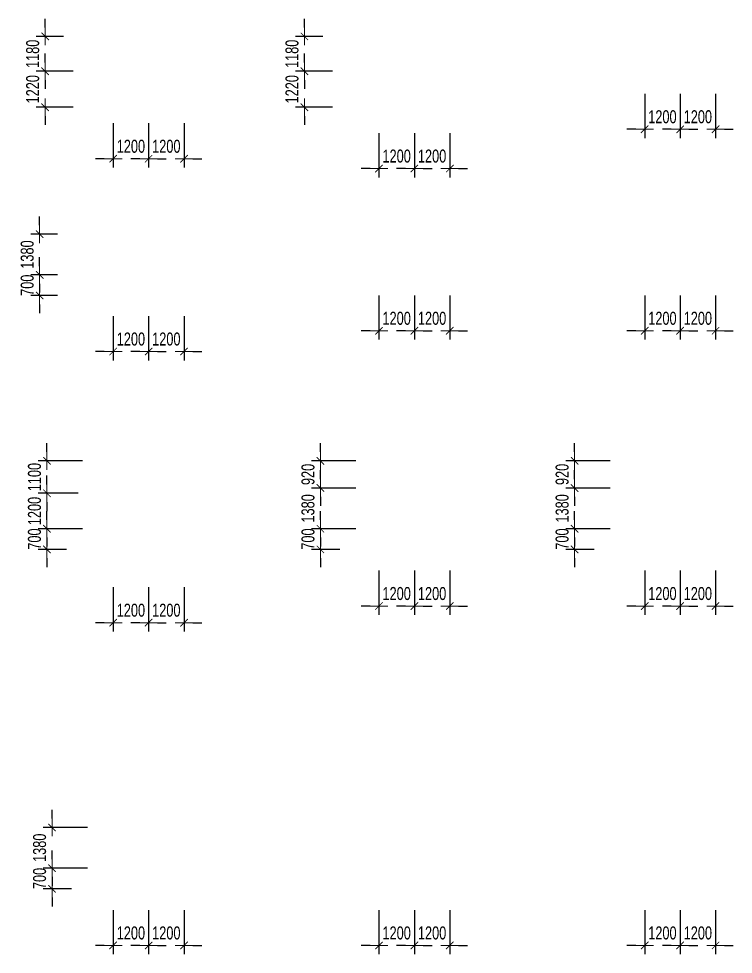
# Model space of a CAD drawing. Header units: millimetres. Extents: x -270655 to 676466, y -1281 to 105022.
# Drawn here: x 50301 to 74500, y 2481 to 34180 of the extents above; entities that cross this region are included whole.
import ezdxf

# ---------------------------------------------------------------- set-up
doc = ezdxf.new("R2010")
doc.units = ezdxf.units.MM
doc.layers.get('Defpoints').update_dxf_attribs({"color": 151, "lineweight": 9})
doc.layers.add('NDC_S_DIM', color=1, linetype='Continuous', lineweight=15)
doc.styles.add('NDC_DIM', font='', dxfattribs={"width": 0.75})
doc.styles.get('NDC_DIM').set_extended_font_data('Dotum')
doc.dimstyles.new('NDC_dim_200', dxfattribs={"dimscale": 200, "dimtxt": 2.2, "dimasz": 1.5, "dimexe": 1.5, "dimexo": 2.5, "dimgap": 1, "dimtad": 1, "dimdec": 0, "dimzin": 0, "dimdsep": 46, "dimtxsty": 'NDC_DIM', "dimblk": 'DIMMARK', "dimcen": 0.09, "dimdle": 1.2, "dimclrd": 1, "dimclre": 1, "dimclrt": 3, "dimadec": 0, "dimazin": 0, "dimtfac": 1, "dimtdec": 0, "dimtix": 1, "dimtofl": 0, "dimtmove": 0, "dimatfit": 3, "dimfxl": 6, "dimfxlon": 1, "dimtolj": 1, "dimtzin": 0, "dimarcsym": 0})

# ---------------------------------------------------------------- blocks, each defined once
blk = doc.blocks.new('DIMMARK')
at = {"layer": 'NDC_S_DIM', "color": 1}
blk.add_line((-1.5, 0), (1, 0), dxfattribs=at)
at = {"layer": 'NDC_S_DIM', "color": 2, "const_width": 0.1}
blk.add_lwpolyline([(-0.42, -0.42), (0.42, 0.42)], dxfattribs=at)
blk = doc.blocks.new('*D416')
at = {"layer": 'Defpoints', "color": 0, "transparency": 16777216}
for p in [(51257, 19200), (53116, 19200), (52816, 18100)]:
    blk.add_point(p, dxfattribs=at)
at = {"layer": 'NDC_S_DIM', "color": 1, "lineweight": -2, "transparency": 16777216}
for p, q in [((51257, 19500), (51257, 19800)), ((52457, 19200), (50957, 19200)), ((52316, 18100), (50957, 18100)), ((51257, 17800), (51257, 17500))]:
    blk.add_line(p, q, dxfattribs=at)
at = {"layer": 'NDC_S_DIM', "color": 1, "lineweight": -2, "transparency": 16777216, "xscale": 300, "yscale": 300, "zscale": 300}
for p, rotation in [((51257, 19200), 270), ((51257, 18100), 90)]:
    blk.add_blockref('DIMMARK', p, dxfattribs=dict(at, rotation=rotation))
at = {"layer": 'NDC_S_DIM', "color": 3, "transparency": 16777216, "insert": (50836, 18650), "char_height": 440, "attachment_point": 5, "rotation": 90, "style": 'NDC_DIM'}
blk.add_mtext('\\A1;1100', dxfattribs=at)
blk = doc.blocks.new('*D417')
at = {"layer": 'Defpoints', "color": 0, "transparency": 16777216}
for p in [(52816, 18100), (51257, 16900), (53616, 16900)]:
    blk.add_point(p, dxfattribs=at)
at = {"layer": 'NDC_S_DIM', "color": 1, "lineweight": -2, "transparency": 16777216}
for p, q in [((51257, 18400), (51257, 18700)), ((52316, 18100), (50957, 18100)), ((52457, 16900), (50957, 16900)), ((51257, 16600), (51257, 16300))]:
    blk.add_line(p, q, dxfattribs=at)
at = {"layer": 'NDC_S_DIM', "color": 1, "lineweight": -2, "transparency": 16777216, "xscale": 300, "yscale": 300, "zscale": 300}
for p, rotation in [((51257, 18100), 270), ((51257, 16900), 90)]:
    blk.add_blockref('DIMMARK', p, dxfattribs=dict(at, rotation=rotation))
at = {"layer": 'NDC_S_DIM', "color": 3, "transparency": 16777216, "insert": (50836, 17500), "char_height": 440, "attachment_point": 5, "rotation": 90, "style": 'NDC_DIM'}
blk.add_mtext('\\A1;1200', dxfattribs=at)
blk = doc.blocks.new('*D418')
at = {"layer": 'Defpoints', "color": 0, "transparency": 16777216}
for p in [(53616, 16900), (51257, 16200), (52416, 16200)]:
    blk.add_point(p, dxfattribs=at)
at = {"layer": 'NDC_S_DIM', "color": 1, "lineweight": -2, "transparency": 16777216}
for p, q in [((51257, 17200), (51257, 17500)), ((52457, 16900), (50957, 16900)), ((51916, 16200), (50957, 16200)), ((51257, 15900), (51257, 15600))]:
    blk.add_line(p, q, dxfattribs=at)
at = {"layer": 'NDC_S_DIM', "color": 1, "lineweight": -2, "transparency": 16777216, "xscale": 300, "yscale": 300, "zscale": 300}
for p, rotation in [((51257, 16900), 270), ((51257, 16200), 90)]:
    blk.add_blockref('DIMMARK', p, dxfattribs=dict(at, rotation=rotation))
at = {"layer": 'NDC_S_DIM', "color": 3, "transparency": 16777216, "insert": (50836, 16550), "char_height": 440, "attachment_point": 5, "rotation": 90, "style": 'NDC_DIM'}
blk.add_mtext('\\A1;700', dxfattribs=at)
blk = doc.blocks.new('*D419')
at = {"layer": 'Defpoints', "color": 0, "transparency": 16777216}
for p in [(53500, 15610), (54700, 15610), (54700, 13717)]:
    blk.add_point(p, dxfattribs=at)
at = {"layer": 'NDC_S_DIM', "color": 1, "lineweight": -2, "transparency": 16777216}
for p, q in [((53500, 14917), (53500, 13417)), ((54700, 14917), (54700, 13417)), ((53200, 13717), (52900, 13717)), ((55000, 13717), (55300, 13717))]:
    blk.add_line(p, q, dxfattribs=at)
at = {"layer": 'NDC_S_DIM', "color": 1, "lineweight": -2, "transparency": 16777216, "xscale": 300, "yscale": 300, "zscale": 300}
blk.add_blockref('DIMMARK', (53500, 13717), dxfattribs=at)
at = {"layer": 'NDC_S_DIM', "color": 1, "lineweight": -2, "transparency": 16777216, "xscale": 300, "yscale": 300, "zscale": 300, "rotation": 180}
blk.add_blockref('DIMMARK', (54700, 13717), dxfattribs=at)
at = {"layer": 'NDC_S_DIM', "color": 3, "transparency": 16777216, "insert": (54100, 14137), "char_height": 440, "attachment_point": 5, "style": 'NDC_DIM'}
blk.add_mtext('\\A1;1200', dxfattribs=at)
blk = doc.blocks.new('*D420')
at = {"layer": 'Defpoints', "color": 0, "transparency": 16777216}
for p in [(54700, 15610), (55900, 15610), (55900, 13717)]:
    blk.add_point(p, dxfattribs=at)
at = {"layer": 'NDC_S_DIM', "color": 1, "lineweight": -2, "transparency": 16777216}
for p, q in [((54700, 14917), (54700, 13417)), ((55900, 14917), (55900, 13417)), ((54400, 13717), (54100, 13717)), ((56200, 13717), (56500, 13717))]:
    blk.add_line(p, q, dxfattribs=at)
at = {"layer": 'NDC_S_DIM', "color": 1, "lineweight": -2, "transparency": 16777216, "xscale": 300, "yscale": 300, "zscale": 300}
blk.add_blockref('DIMMARK', (54700, 13717), dxfattribs=at)
at = {"layer": 'NDC_S_DIM', "color": 1, "lineweight": -2, "transparency": 16777216, "xscale": 300, "yscale": 300, "zscale": 300, "rotation": 180}
blk.add_blockref('DIMMARK', (55900, 13717), dxfattribs=at)
at = {"layer": 'NDC_S_DIM', "color": 3, "transparency": 16777216, "insert": (55300, 14137), "char_height": 440, "attachment_point": 5, "style": 'NDC_DIM'}
blk.add_mtext('\\A1;1200', dxfattribs=at)
blk = doc.blocks.new('*D421')
at = {"layer": 'Defpoints', "color": 0, "transparency": 16777216}
for p in [(60518, 19200), (62378, 19200), (62478, 18280)]:
    blk.add_point(p, dxfattribs=at)
at = {"layer": 'NDC_S_DIM', "color": 1, "lineweight": -2, "transparency": 16777216}
for p, q in [((60518, 19500), (60518, 19800)), ((61718, 19200), (60218, 19200)), ((61718, 18280), (60218, 18280)), ((60518, 17980), (60518, 17680))]:
    blk.add_line(p, q, dxfattribs=at)
at = {"layer": 'NDC_S_DIM', "color": 1, "lineweight": -2, "transparency": 16777216, "xscale": 300, "yscale": 300, "zscale": 300}
for p, rotation in [((60518, 19200), 270), ((60518, 18280), 90)]:
    blk.add_blockref('DIMMARK', p, dxfattribs=dict(at, rotation=rotation))
at = {"layer": 'NDC_S_DIM', "color": 3, "transparency": 16777216, "insert": (60098, 18740), "char_height": 440, "attachment_point": 5, "rotation": 90, "style": 'NDC_DIM'}
blk.add_mtext('\\A1;920', dxfattribs=at)
blk = doc.blocks.new('*D422')
at = {"layer": 'Defpoints', "color": 0, "transparency": 16777216}
for p in [(62478, 18280), (60518, 16900), (62878, 16900)]:
    blk.add_point(p, dxfattribs=at)
at = {"layer": 'NDC_S_DIM', "color": 1, "lineweight": -2, "transparency": 16777216}
for p, q in [((60518, 18580), (60518, 18880)), ((61718, 18280), (60218, 18280)), ((61718, 16900), (60218, 16900)), ((60518, 16600), (60518, 16300))]:
    blk.add_line(p, q, dxfattribs=at)
at = {"layer": 'NDC_S_DIM', "color": 1, "lineweight": -2, "transparency": 16777216, "xscale": 300, "yscale": 300, "zscale": 300}
for p, rotation in [((60518, 18280), 270), ((60518, 16900), 90)]:
    blk.add_blockref('DIMMARK', p, dxfattribs=dict(at, rotation=rotation))
at = {"layer": 'NDC_S_DIM', "color": 3, "transparency": 16777216, "insert": (60098, 17590), "char_height": 440, "attachment_point": 5, "rotation": 90, "style": 'NDC_DIM'}
blk.add_mtext('\\A1;1380', dxfattribs=at)
blk = doc.blocks.new('*D423')
at = {"layer": 'Defpoints', "color": 0, "transparency": 16777216}
for p in [(62878, 16900), (60518, 16200), (61678, 16200)]:
    blk.add_point(p, dxfattribs=at)
at = {"layer": 'NDC_S_DIM', "color": 1, "lineweight": -2, "transparency": 16777216}
for p, q in [((60518, 17200), (60518, 17500)), ((61718, 16900), (60218, 16900)), ((61178, 16200), (60218, 16200)), ((60518, 15900), (60518, 15600))]:
    blk.add_line(p, q, dxfattribs=at)
at = {"layer": 'NDC_S_DIM', "color": 1, "lineweight": -2, "transparency": 16777216, "xscale": 300, "yscale": 300, "zscale": 300}
for p, rotation in [((60518, 16900), 270), ((60518, 16200), 90)]:
    blk.add_blockref('DIMMARK', p, dxfattribs=dict(at, rotation=rotation))
at = {"layer": 'NDC_S_DIM', "color": 3, "transparency": 16777216, "insert": (60098, 16550), "char_height": 440, "attachment_point": 5, "rotation": 90, "style": 'NDC_DIM'}
blk.add_mtext('\\A1;700', dxfattribs=at)
blk = doc.blocks.new('*D424')
at = {"layer": 'Defpoints', "color": 0, "transparency": 16777216}
for p in [(62500, 16174), (63700, 16174), (63700, 14281)]:
    blk.add_point(p, dxfattribs=at)
at = {"layer": 'NDC_S_DIM', "color": 1, "lineweight": -2, "transparency": 16777216}
for p, q in [((62500, 15481), (62500, 13981)), ((63700, 15481), (63700, 13981)), ((62200, 14281), (61900, 14281)), ((64000, 14281), (64300, 14281))]:
    blk.add_line(p, q, dxfattribs=at)
at = {"layer": 'NDC_S_DIM', "color": 1, "lineweight": -2, "transparency": 16777216, "xscale": 300, "yscale": 300, "zscale": 300}
blk.add_blockref('DIMMARK', (62500, 14281), dxfattribs=at)
at = {"layer": 'NDC_S_DIM', "color": 1, "lineweight": -2, "transparency": 16777216, "xscale": 300, "yscale": 300, "zscale": 300, "rotation": 180}
blk.add_blockref('DIMMARK', (63700, 14281), dxfattribs=at)
at = {"layer": 'NDC_S_DIM', "color": 3, "transparency": 16777216, "insert": (63100, 14702), "char_height": 440, "attachment_point": 5, "style": 'NDC_DIM'}
blk.add_mtext('\\A1;1200', dxfattribs=at)
blk = doc.blocks.new('*D425')
at = {"layer": 'Defpoints', "color": 0, "transparency": 16777216}
for p in [(63700, 16174), (64900, 16174), (64900, 14281)]:
    blk.add_point(p, dxfattribs=at)
at = {"layer": 'NDC_S_DIM', "color": 1, "lineweight": -2, "transparency": 16777216}
for p, q in [((63700, 15481), (63700, 13981)), ((64900, 15481), (64900, 13981)), ((63400, 14281), (63100, 14281)), ((65200, 14281), (65500, 14281))]:
    blk.add_line(p, q, dxfattribs=at)
at = {"layer": 'NDC_S_DIM', "color": 1, "lineweight": -2, "transparency": 16777216, "xscale": 300, "yscale": 300, "zscale": 300}
blk.add_blockref('DIMMARK', (63700, 14281), dxfattribs=at)
at = {"layer": 'NDC_S_DIM', "color": 1, "lineweight": -2, "transparency": 16777216, "xscale": 300, "yscale": 300, "zscale": 300, "rotation": 180}
blk.add_blockref('DIMMARK', (64900, 14281), dxfattribs=at)
at = {"layer": 'NDC_S_DIM', "color": 3, "transparency": 16777216, "insert": (64300, 14702), "char_height": 440, "attachment_point": 5, "style": 'NDC_DIM'}
blk.add_mtext('\\A1;1200', dxfattribs=at)
blk = doc.blocks.new('*D426')
at = {"layer": 'Defpoints', "color": 0, "transparency": 16777216}
for p in [(69126, 19200), (70985, 19200), (71085, 18280)]:
    blk.add_point(p, dxfattribs=at)
at = {"layer": 'NDC_S_DIM', "color": 1, "lineweight": -2, "transparency": 16777216}
for p, q in [((69126, 19500), (69126, 19800)), ((70326, 19200), (68826, 19200)), ((70326, 18280), (68826, 18280)), ((69126, 17980), (69126, 17680))]:
    blk.add_line(p, q, dxfattribs=at)
at = {"layer": 'NDC_S_DIM', "color": 1, "lineweight": -2, "transparency": 16777216, "xscale": 300, "yscale": 300, "zscale": 300}
for p, rotation in [((69126, 19200), 270), ((69126, 18280), 90)]:
    blk.add_blockref('DIMMARK', p, dxfattribs=dict(at, rotation=rotation))
at = {"layer": 'NDC_S_DIM', "color": 3, "transparency": 16777216, "insert": (68706, 18740), "char_height": 440, "attachment_point": 5, "rotation": 90, "style": 'NDC_DIM'}
blk.add_mtext('\\A1;920', dxfattribs=at)
blk = doc.blocks.new('*D427')
at = {"layer": 'Defpoints', "color": 0, "transparency": 16777216}
for p in [(71085, 18280), (69126, 16900), (71485, 16900)]:
    blk.add_point(p, dxfattribs=at)
at = {"layer": 'NDC_S_DIM', "color": 1, "lineweight": -2, "transparency": 16777216}
for p, q in [((69126, 18580), (69126, 18880)), ((70326, 18280), (68826, 18280)), ((70326, 16900), (68826, 16900)), ((69126, 16600), (69126, 16300))]:
    blk.add_line(p, q, dxfattribs=at)
at = {"layer": 'NDC_S_DIM', "color": 1, "lineweight": -2, "transparency": 16777216, "xscale": 300, "yscale": 300, "zscale": 300}
for p, rotation in [((69126, 18280), 270), ((69126, 16900), 90)]:
    blk.add_blockref('DIMMARK', p, dxfattribs=dict(at, rotation=rotation))
at = {"layer": 'NDC_S_DIM', "color": 3, "transparency": 16777216, "insert": (68706, 17590), "char_height": 440, "attachment_point": 5, "rotation": 90, "style": 'NDC_DIM'}
blk.add_mtext('\\A1;1380', dxfattribs=at)
blk = doc.blocks.new('*D428')
at = {"layer": 'Defpoints', "color": 0, "transparency": 16777216}
for p in [(71485, 16900), (69126, 16200), (70285, 16200)]:
    blk.add_point(p, dxfattribs=at)
at = {"layer": 'NDC_S_DIM', "color": 1, "lineweight": -2, "transparency": 16777216}
for p, q in [((69126, 17200), (69126, 17500)), ((70326, 16900), (68826, 16900)), ((69785, 16200), (68826, 16200)), ((69126, 15900), (69126, 15600))]:
    blk.add_line(p, q, dxfattribs=at)
at = {"layer": 'NDC_S_DIM', "color": 1, "lineweight": -2, "transparency": 16777216, "xscale": 300, "yscale": 300, "zscale": 300}
for p, rotation in [((69126, 16900), 270), ((69126, 16200), 90)]:
    blk.add_blockref('DIMMARK', p, dxfattribs=dict(at, rotation=rotation))
at = {"layer": 'NDC_S_DIM', "color": 3, "transparency": 16777216, "insert": (68706, 16550), "char_height": 440, "attachment_point": 5, "rotation": 90, "style": 'NDC_DIM'}
blk.add_mtext('\\A1;700', dxfattribs=at)
blk = doc.blocks.new('*D429')
at = {"layer": 'Defpoints', "color": 0, "transparency": 16777216}
for p in [(71500, 16174), (72700, 16174), (72700, 14281)]:
    blk.add_point(p, dxfattribs=at)
at = {"layer": 'NDC_S_DIM', "color": 1, "lineweight": -2, "transparency": 16777216}
for p, q in [((71500, 15481), (71500, 13981)), ((72700, 15481), (72700, 13981)), ((71200, 14281), (70900, 14281)), ((73000, 14281), (73300, 14281))]:
    blk.add_line(p, q, dxfattribs=at)
at = {"layer": 'NDC_S_DIM', "color": 1, "lineweight": -2, "transparency": 16777216, "xscale": 300, "yscale": 300, "zscale": 300}
blk.add_blockref('DIMMARK', (71500, 14281), dxfattribs=at)
at = {"layer": 'NDC_S_DIM', "color": 1, "lineweight": -2, "transparency": 16777216, "xscale": 300, "yscale": 300, "zscale": 300, "rotation": 180}
blk.add_blockref('DIMMARK', (72700, 14281), dxfattribs=at)
at = {"layer": 'NDC_S_DIM', "color": 3, "transparency": 16777216, "insert": (72100, 14702), "char_height": 440, "attachment_point": 5, "style": 'NDC_DIM'}
blk.add_mtext('\\A1;1200', dxfattribs=at)
blk = doc.blocks.new('*D430')
at = {"layer": 'Defpoints', "color": 0, "transparency": 16777216}
for p in [(72700, 16174), (73900, 16174), (73900, 14281)]:
    blk.add_point(p, dxfattribs=at)
at = {"layer": 'NDC_S_DIM', "color": 1, "lineweight": -2, "transparency": 16777216}
for p, q in [((72700, 15481), (72700, 13981)), ((73900, 15481), (73900, 13981)), ((72400, 14281), (72100, 14281)), ((74200, 14281), (74500, 14281))]:
    blk.add_line(p, q, dxfattribs=at)
at = {"layer": 'NDC_S_DIM', "color": 1, "lineweight": -2, "transparency": 16777216, "xscale": 300, "yscale": 300, "zscale": 300}
blk.add_blockref('DIMMARK', (72700, 14281), dxfattribs=at)
at = {"layer": 'NDC_S_DIM', "color": 1, "lineweight": -2, "transparency": 16777216, "xscale": 300, "yscale": 300, "zscale": 300, "rotation": 180}
blk.add_blockref('DIMMARK', (73900, 14281), dxfattribs=at)
at = {"layer": 'NDC_S_DIM', "color": 3, "transparency": 16777216, "insert": (73300, 14702), "char_height": 440, "attachment_point": 5, "style": 'NDC_DIM'}
blk.add_mtext('\\A1;1200', dxfattribs=at)
blk = doc.blocks.new('*D479')
at = {"layer": 'Defpoints', "color": 0, "transparency": 16777216}
for p in [(53388, 6780), (51429, 5400), (53788, 5400)]:
    blk.add_point(p, dxfattribs=at)
at = {"layer": 'NDC_S_DIM', "color": 1, "lineweight": -2, "transparency": 16777216}
for p, q in [((51429, 7080), (51429, 7380)), ((52629, 6780), (51129, 6780)), ((52629, 5400), (51129, 5400)), ((51429, 5100), (51429, 4800))]:
    blk.add_line(p, q, dxfattribs=at)
at = {"layer": 'NDC_S_DIM', "color": 1, "lineweight": -2, "transparency": 16777216, "xscale": 300, "yscale": 300, "zscale": 300}
for p, rotation in [((51429, 6780), 270), ((51429, 5400), 90)]:
    blk.add_blockref('DIMMARK', p, dxfattribs=dict(at, rotation=rotation))
at = {"layer": 'NDC_S_DIM', "color": 3, "transparency": 16777216, "insert": (51009, 6090), "char_height": 440, "attachment_point": 5, "rotation": 90, "style": 'NDC_DIM'}
blk.add_mtext('\\A1;1380', dxfattribs=at)
blk = doc.blocks.new('*D480')
at = {"layer": 'Defpoints', "color": 0, "transparency": 16777216}
for p in [(53788, 5400), (51429, 4700), (52588, 4700)]:
    blk.add_point(p, dxfattribs=at)
at = {"layer": 'NDC_S_DIM', "color": 1, "lineweight": -2, "transparency": 16777216}
for p, q in [((51429, 5700), (51429, 6000)), ((52629, 5400), (51129, 5400)), ((52088, 4700), (51129, 4700)), ((51429, 4400), (51429, 4100))]:
    blk.add_line(p, q, dxfattribs=at)
at = {"layer": 'NDC_S_DIM', "color": 1, "lineweight": -2, "transparency": 16777216, "xscale": 300, "yscale": 300, "zscale": 300}
for p, rotation in [((51429, 5400), 270), ((51429, 4700), 90)]:
    blk.add_blockref('DIMMARK', p, dxfattribs=dict(at, rotation=rotation))
at = {"layer": 'NDC_S_DIM', "color": 3, "transparency": 16777216, "insert": (51009, 5050), "char_height": 440, "attachment_point": 5, "rotation": 90, "style": 'NDC_DIM'}
blk.add_mtext('\\A1;700', dxfattribs=at)
blk = doc.blocks.new('*D481')
at = {"layer": 'Defpoints', "color": 0, "transparency": 16777216}
for p in [(53500, 4674), (54700, 4674), (54700, 2781)]:
    blk.add_point(p, dxfattribs=at)
at = {"layer": 'NDC_S_DIM', "color": 1, "lineweight": -2, "transparency": 16777216}
for p, q in [((53500, 3981), (53500, 2481)), ((54700, 3981), (54700, 2481)), ((53200, 2781), (52900, 2781)), ((55000, 2781), (55300, 2781))]:
    blk.add_line(p, q, dxfattribs=at)
at = {"layer": 'NDC_S_DIM', "color": 1, "lineweight": -2, "transparency": 16777216, "xscale": 300, "yscale": 300, "zscale": 300}
blk.add_blockref('DIMMARK', (53500, 2781), dxfattribs=at)
at = {"layer": 'NDC_S_DIM', "color": 1, "lineweight": -2, "transparency": 16777216, "xscale": 300, "yscale": 300, "zscale": 300, "rotation": 180}
blk.add_blockref('DIMMARK', (54700, 2781), dxfattribs=at)
at = {"layer": 'NDC_S_DIM', "color": 3, "transparency": 16777216, "insert": (54100, 3202), "char_height": 440, "attachment_point": 5, "style": 'NDC_DIM'}
blk.add_mtext('\\A1;1200', dxfattribs=at)
blk = doc.blocks.new('*D482')
at = {"layer": 'Defpoints', "color": 0, "transparency": 16777216}
for p in [(54700, 4674), (55900, 4674), (55900, 2781)]:
    blk.add_point(p, dxfattribs=at)
at = {"layer": 'NDC_S_DIM', "color": 1, "lineweight": -2, "transparency": 16777216}
for p, q in [((54700, 3981), (54700, 2481)), ((55900, 3981), (55900, 2481)), ((54400, 2781), (54100, 2781)), ((56200, 2781), (56500, 2781))]:
    blk.add_line(p, q, dxfattribs=at)
at = {"layer": 'NDC_S_DIM', "color": 1, "lineweight": -2, "transparency": 16777216, "xscale": 300, "yscale": 300, "zscale": 300}
blk.add_blockref('DIMMARK', (54700, 2781), dxfattribs=at)
at = {"layer": 'NDC_S_DIM', "color": 1, "lineweight": -2, "transparency": 16777216, "xscale": 300, "yscale": 300, "zscale": 300, "rotation": 180}
blk.add_blockref('DIMMARK', (55900, 2781), dxfattribs=at)
at = {"layer": 'NDC_S_DIM', "color": 3, "transparency": 16777216, "insert": (55300, 3202), "char_height": 440, "attachment_point": 5, "style": 'NDC_DIM'}
blk.add_mtext('\\A1;1200', dxfattribs=at)
blk = doc.blocks.new('*D483')
at = {"layer": 'Defpoints', "color": 0, "transparency": 16777216}
for p in [(62500, 4674), (63700, 4674), (63700, 2781)]:
    blk.add_point(p, dxfattribs=at)
at = {"layer": 'NDC_S_DIM', "color": 1, "lineweight": -2, "transparency": 16777216}
for p, q in [((62500, 3981), (62500, 2481)), ((63700, 3981), (63700, 2481)), ((62200, 2781), (61900, 2781)), ((64000, 2781), (64300, 2781))]:
    blk.add_line(p, q, dxfattribs=at)
at = {"layer": 'NDC_S_DIM', "color": 1, "lineweight": -2, "transparency": 16777216, "xscale": 300, "yscale": 300, "zscale": 300}
blk.add_blockref('DIMMARK', (62500, 2781), dxfattribs=at)
at = {"layer": 'NDC_S_DIM', "color": 1, "lineweight": -2, "transparency": 16777216, "xscale": 300, "yscale": 300, "zscale": 300, "rotation": 180}
blk.add_blockref('DIMMARK', (63700, 2781), dxfattribs=at)
at = {"layer": 'NDC_S_DIM', "color": 3, "transparency": 16777216, "insert": (63100, 3202), "char_height": 440, "attachment_point": 5, "style": 'NDC_DIM'}
blk.add_mtext('\\A1;1200', dxfattribs=at)
blk = doc.blocks.new('*D484')
at = {"layer": 'Defpoints', "color": 0, "transparency": 16777216}
for p in [(63700, 4674), (64900, 4674), (64900, 2781)]:
    blk.add_point(p, dxfattribs=at)
at = {"layer": 'NDC_S_DIM', "color": 1, "lineweight": -2, "transparency": 16777216}
for p, q in [((63700, 3981), (63700, 2481)), ((64900, 3981), (64900, 2481)), ((63400, 2781), (63100, 2781)), ((65200, 2781), (65500, 2781))]:
    blk.add_line(p, q, dxfattribs=at)
at = {"layer": 'NDC_S_DIM', "color": 1, "lineweight": -2, "transparency": 16777216, "xscale": 300, "yscale": 300, "zscale": 300}
blk.add_blockref('DIMMARK', (63700, 2781), dxfattribs=at)
at = {"layer": 'NDC_S_DIM', "color": 1, "lineweight": -2, "transparency": 16777216, "xscale": 300, "yscale": 300, "zscale": 300, "rotation": 180}
blk.add_blockref('DIMMARK', (64900, 2781), dxfattribs=at)
at = {"layer": 'NDC_S_DIM', "color": 3, "transparency": 16777216, "insert": (64300, 3202), "char_height": 440, "attachment_point": 5, "style": 'NDC_DIM'}
blk.add_mtext('\\A1;1200', dxfattribs=at)
blk = doc.blocks.new('*D485')
at = {"layer": 'Defpoints', "color": 0, "transparency": 16777216}
for p in [(71500, 4674), (72700, 4674), (72700, 2781)]:
    blk.add_point(p, dxfattribs=at)
at = {"layer": 'NDC_S_DIM', "color": 1, "lineweight": -2, "transparency": 16777216}
for p, q in [((71500, 3981), (71500, 2481)), ((72700, 3981), (72700, 2481)), ((71200, 2781), (70900, 2781)), ((73000, 2781), (73300, 2781))]:
    blk.add_line(p, q, dxfattribs=at)
at = {"layer": 'NDC_S_DIM', "color": 1, "lineweight": -2, "transparency": 16777216, "xscale": 300, "yscale": 300, "zscale": 300}
blk.add_blockref('DIMMARK', (71500, 2781), dxfattribs=at)
at = {"layer": 'NDC_S_DIM', "color": 1, "lineweight": -2, "transparency": 16777216, "xscale": 300, "yscale": 300, "zscale": 300, "rotation": 180}
blk.add_blockref('DIMMARK', (72700, 2781), dxfattribs=at)
at = {"layer": 'NDC_S_DIM', "color": 3, "transparency": 16777216, "insert": (72100, 3202), "char_height": 440, "attachment_point": 5, "style": 'NDC_DIM'}
blk.add_mtext('\\A1;1200', dxfattribs=at)
blk = doc.blocks.new('*D486')
at = {"layer": 'Defpoints', "color": 0, "transparency": 16777216}
for p in [(72700, 4674), (73900, 4674), (73900, 2781)]:
    blk.add_point(p, dxfattribs=at)
at = {"layer": 'NDC_S_DIM', "color": 1, "lineweight": -2, "transparency": 16777216}
for p, q in [((72700, 3981), (72700, 2481)), ((73900, 3981), (73900, 2481)), ((72400, 2781), (72100, 2781)), ((74200, 2781), (74500, 2781))]:
    blk.add_line(p, q, dxfattribs=at)
at = {"layer": 'NDC_S_DIM', "color": 1, "lineweight": -2, "transparency": 16777216, "xscale": 300, "yscale": 300, "zscale": 300}
blk.add_blockref('DIMMARK', (72700, 2781), dxfattribs=at)
at = {"layer": 'NDC_S_DIM', "color": 1, "lineweight": -2, "transparency": 16777216, "xscale": 300, "yscale": 300, "zscale": 300, "rotation": 180}
blk.add_blockref('DIMMARK', (73900, 2781), dxfattribs=at)
at = {"layer": 'NDC_S_DIM', "color": 3, "transparency": 16777216, "insert": (73300, 3202), "char_height": 440, "attachment_point": 5, "style": 'NDC_DIM'}
blk.add_mtext('\\A1;1200', dxfattribs=at)
blk = doc.blocks.new('*D680')
at = {"layer": 'Defpoints', "color": 0, "transparency": 16777216}
for p in [(71500, 25500), (72700, 25500), (72700, 23607)]:
    blk.add_point(p, dxfattribs=at)
at = {"layer": 'NDC_S_DIM', "color": 1, "lineweight": -2, "transparency": 16777216}
for p, q in [((71500, 24807), (71500, 23307)), ((72700, 24807), (72700, 23307)), ((71200, 23607), (70900, 23607)), ((73000, 23607), (73300, 23607))]:
    blk.add_line(p, q, dxfattribs=at)
at = {"layer": 'NDC_S_DIM', "color": 1, "lineweight": -2, "transparency": 16777216, "xscale": 300, "yscale": 300, "zscale": 300}
blk.add_blockref('DIMMARK', (71500, 23607), dxfattribs=at)
at = {"layer": 'NDC_S_DIM', "color": 1, "lineweight": -2, "transparency": 16777216, "xscale": 300, "yscale": 300, "zscale": 300, "rotation": 180}
blk.add_blockref('DIMMARK', (72700, 23607), dxfattribs=at)
at = {"layer": 'NDC_S_DIM', "color": 3, "transparency": 16777216, "insert": (72100, 24028), "char_height": 440, "attachment_point": 5, "style": 'NDC_DIM'}
blk.add_mtext('\\A1;1200', dxfattribs=at)
blk = doc.blocks.new('*D681')
at = {"layer": 'Defpoints', "color": 0, "transparency": 16777216}
for p in [(72700, 25500), (73900, 25500), (73900, 23607)]:
    blk.add_point(p, dxfattribs=at)
at = {"layer": 'NDC_S_DIM', "color": 1, "lineweight": -2, "transparency": 16777216}
for p, q in [((72700, 24807), (72700, 23307)), ((73900, 24807), (73900, 23307)), ((72400, 23607), (72100, 23607)), ((74200, 23607), (74500, 23607))]:
    blk.add_line(p, q, dxfattribs=at)
at = {"layer": 'NDC_S_DIM', "color": 1, "lineweight": -2, "transparency": 16777216, "xscale": 300, "yscale": 300, "zscale": 300}
blk.add_blockref('DIMMARK', (72700, 23607), dxfattribs=at)
at = {"layer": 'NDC_S_DIM', "color": 1, "lineweight": -2, "transparency": 16777216, "xscale": 300, "yscale": 300, "zscale": 300, "rotation": 180}
blk.add_blockref('DIMMARK', (73900, 23607), dxfattribs=at)
at = {"layer": 'NDC_S_DIM', "color": 3, "transparency": 16777216, "insert": (73300, 24028), "char_height": 440, "attachment_point": 5, "style": 'NDC_DIM'}
blk.add_mtext('\\A1;1200', dxfattribs=at)
blk = doc.blocks.new('*D682')
at = {"layer": 'Defpoints', "color": 0, "transparency": 16777216}
for p in [(62500, 25500), (63700, 25500), (63700, 23607)]:
    blk.add_point(p, dxfattribs=at)
at = {"layer": 'NDC_S_DIM', "color": 1, "lineweight": -2, "transparency": 16777216}
for p, q in [((62500, 24807), (62500, 23307)), ((63700, 24807), (63700, 23307)), ((62200, 23607), (61900, 23607)), ((64000, 23607), (64300, 23607))]:
    blk.add_line(p, q, dxfattribs=at)
at = {"layer": 'NDC_S_DIM', "color": 1, "lineweight": -2, "transparency": 16777216, "xscale": 300, "yscale": 300, "zscale": 300}
blk.add_blockref('DIMMARK', (62500, 23607), dxfattribs=at)
at = {"layer": 'NDC_S_DIM', "color": 1, "lineweight": -2, "transparency": 16777216, "xscale": 300, "yscale": 300, "zscale": 300, "rotation": 180}
blk.add_blockref('DIMMARK', (63700, 23607), dxfattribs=at)
at = {"layer": 'NDC_S_DIM', "color": 3, "transparency": 16777216, "insert": (63100, 24028), "char_height": 440, "attachment_point": 5, "style": 'NDC_DIM'}
blk.add_mtext('\\A1;1200', dxfattribs=at)
blk = doc.blocks.new('*D683')
at = {"layer": 'Defpoints', "color": 0, "transparency": 16777216}
for p in [(63700, 25500), (64900, 25500), (64900, 23607)]:
    blk.add_point(p, dxfattribs=at)
at = {"layer": 'NDC_S_DIM', "color": 1, "lineweight": -2, "transparency": 16777216}
for p, q in [((63700, 24807), (63700, 23307)), ((64900, 24807), (64900, 23307)), ((63400, 23607), (63100, 23607)), ((65200, 23607), (65500, 23607))]:
    blk.add_line(p, q, dxfattribs=at)
at = {"layer": 'NDC_S_DIM', "color": 1, "lineweight": -2, "transparency": 16777216, "xscale": 300, "yscale": 300, "zscale": 300}
blk.add_blockref('DIMMARK', (63700, 23607), dxfattribs=at)
at = {"layer": 'NDC_S_DIM', "color": 1, "lineweight": -2, "transparency": 16777216, "xscale": 300, "yscale": 300, "zscale": 300, "rotation": 180}
blk.add_blockref('DIMMARK', (64900, 23607), dxfattribs=at)
at = {"layer": 'NDC_S_DIM', "color": 3, "transparency": 16777216, "insert": (64300, 24028), "char_height": 440, "attachment_point": 5, "style": 'NDC_DIM'}
blk.add_mtext('\\A1;1200', dxfattribs=at)
blk = doc.blocks.new('*D684')
at = {"layer": 'Defpoints', "color": 0, "transparency": 16777216}
for p in [(53500, 24798), (54700, 24798), (54700, 22905)]:
    blk.add_point(p, dxfattribs=at)
at = {"layer": 'NDC_S_DIM', "color": 1, "lineweight": -2, "transparency": 16777216}
for p, q in [((53500, 24105), (53500, 22605)), ((54700, 24105), (54700, 22605)), ((53200, 22905), (52900, 22905)), ((55000, 22905), (55300, 22905))]:
    blk.add_line(p, q, dxfattribs=at)
at = {"layer": 'NDC_S_DIM', "color": 1, "lineweight": -2, "transparency": 16777216, "xscale": 300, "yscale": 300, "zscale": 300}
blk.add_blockref('DIMMARK', (53500, 22905), dxfattribs=at)
at = {"layer": 'NDC_S_DIM', "color": 1, "lineweight": -2, "transparency": 16777216, "xscale": 300, "yscale": 300, "zscale": 300, "rotation": 180}
blk.add_blockref('DIMMARK', (54700, 22905), dxfattribs=at)
at = {"layer": 'NDC_S_DIM', "color": 3, "transparency": 16777216, "insert": (54100, 23325), "char_height": 440, "attachment_point": 5, "style": 'NDC_DIM'}
blk.add_mtext('\\A1;1200', dxfattribs=at)
blk = doc.blocks.new('*D685')
at = {"layer": 'Defpoints', "color": 0, "transparency": 16777216}
for p in [(54700, 24798), (55900, 24798), (55900, 22905)]:
    blk.add_point(p, dxfattribs=at)
at = {"layer": 'NDC_S_DIM', "color": 1, "lineweight": -2, "transparency": 16777216}
for p, q in [((54700, 24105), (54700, 22605)), ((55900, 24105), (55900, 22605)), ((54400, 22905), (54100, 22905)), ((56200, 22905), (56500, 22905))]:
    blk.add_line(p, q, dxfattribs=at)
at = {"layer": 'NDC_S_DIM', "color": 1, "lineweight": -2, "transparency": 16777216, "xscale": 300, "yscale": 300, "zscale": 300}
blk.add_blockref('DIMMARK', (54700, 22905), dxfattribs=at)
at = {"layer": 'NDC_S_DIM', "color": 1, "lineweight": -2, "transparency": 16777216, "xscale": 300, "yscale": 300, "zscale": 300, "rotation": 180}
blk.add_blockref('DIMMARK', (55900, 22905), dxfattribs=at)
at = {"layer": 'NDC_S_DIM', "color": 3, "transparency": 16777216, "insert": (55300, 23325), "char_height": 440, "attachment_point": 5, "style": 'NDC_DIM'}
blk.add_mtext('\\A1;1200', dxfattribs=at)
blk = doc.blocks.new('*D694')
at = {"layer": 'Defpoints', "color": 0, "transparency": 16777216}
for p in [(53500, 31329), (54700, 31329), (54700, 29436)]:
    blk.add_point(p, dxfattribs=at)
at = {"layer": 'NDC_S_DIM', "color": 1, "lineweight": -2, "transparency": 16777216}
for p, q in [((53500, 30636), (53500, 29136)), ((54700, 30636), (54700, 29136)), ((53200, 29436), (52900, 29436)), ((55000, 29436), (55300, 29436))]:
    blk.add_line(p, q, dxfattribs=at)
at = {"layer": 'NDC_S_DIM', "color": 1, "lineweight": -2, "transparency": 16777216, "xscale": 300, "yscale": 300, "zscale": 300}
blk.add_blockref('DIMMARK', (53500, 29436), dxfattribs=at)
at = {"layer": 'NDC_S_DIM', "color": 1, "lineweight": -2, "transparency": 16777216, "xscale": 300, "yscale": 300, "zscale": 300, "rotation": 180}
blk.add_blockref('DIMMARK', (54700, 29436), dxfattribs=at)
at = {"layer": 'NDC_S_DIM', "color": 3, "transparency": 16777216, "insert": (54100, 29856), "char_height": 440, "attachment_point": 5, "style": 'NDC_DIM'}
blk.add_mtext('\\A1;1200', dxfattribs=at)
blk = doc.blocks.new('*D695')
at = {"layer": 'Defpoints', "color": 0, "transparency": 16777216}
for p in [(54700, 31329), (55900, 31329), (55900, 29436)]:
    blk.add_point(p, dxfattribs=at)
at = {"layer": 'NDC_S_DIM', "color": 1, "lineweight": -2, "transparency": 16777216}
for p, q in [((54700, 30636), (54700, 29136)), ((55900, 30636), (55900, 29136)), ((54400, 29436), (54100, 29436)), ((56200, 29436), (56500, 29436))]:
    blk.add_line(p, q, dxfattribs=at)
at = {"layer": 'NDC_S_DIM', "color": 1, "lineweight": -2, "transparency": 16777216, "xscale": 300, "yscale": 300, "zscale": 300}
blk.add_blockref('DIMMARK', (54700, 29436), dxfattribs=at)
at = {"layer": 'NDC_S_DIM', "color": 1, "lineweight": -2, "transparency": 16777216, "xscale": 300, "yscale": 300, "zscale": 300, "rotation": 180}
blk.add_blockref('DIMMARK', (55900, 29436), dxfattribs=at)
at = {"layer": 'NDC_S_DIM', "color": 3, "transparency": 16777216, "insert": (55300, 29856), "char_height": 440, "attachment_point": 5, "style": 'NDC_DIM'}
blk.add_mtext('\\A1;1200', dxfattribs=at)
blk = doc.blocks.new('*D696')
at = {"layer": 'Defpoints', "color": 0, "transparency": 16777216}
for p in [(62500, 30996), (63700, 30996), (63700, 29103)]:
    blk.add_point(p, dxfattribs=at)
at = {"layer": 'NDC_S_DIM', "color": 1, "lineweight": -2, "transparency": 16777216}
for p, q in [((62500, 30303), (62500, 28803)), ((63700, 30303), (63700, 28803)), ((62200, 29103), (61900, 29103)), ((64000, 29103), (64300, 29103))]:
    blk.add_line(p, q, dxfattribs=at)
at = {"layer": 'NDC_S_DIM', "color": 1, "lineweight": -2, "transparency": 16777216, "xscale": 300, "yscale": 300, "zscale": 300}
blk.add_blockref('DIMMARK', (62500, 29103), dxfattribs=at)
at = {"layer": 'NDC_S_DIM', "color": 1, "lineweight": -2, "transparency": 16777216, "xscale": 300, "yscale": 300, "zscale": 300, "rotation": 180}
blk.add_blockref('DIMMARK', (63700, 29103), dxfattribs=at)
at = {"layer": 'NDC_S_DIM', "color": 3, "transparency": 16777216, "insert": (63100, 29524), "char_height": 440, "attachment_point": 5, "style": 'NDC_DIM'}
blk.add_mtext('\\A1;1200', dxfattribs=at)
blk = doc.blocks.new('*D697')
at = {"layer": 'Defpoints', "color": 0, "transparency": 16777216}
for p in [(63700, 30996), (64900, 30996), (64900, 29103)]:
    blk.add_point(p, dxfattribs=at)
at = {"layer": 'NDC_S_DIM', "color": 1, "lineweight": -2, "transparency": 16777216}
for p, q in [((63700, 30303), (63700, 28803)), ((64900, 30303), (64900, 28803)), ((63400, 29103), (63100, 29103)), ((65200, 29103), (65500, 29103))]:
    blk.add_line(p, q, dxfattribs=at)
at = {"layer": 'NDC_S_DIM', "color": 1, "lineweight": -2, "transparency": 16777216, "xscale": 300, "yscale": 300, "zscale": 300}
blk.add_blockref('DIMMARK', (63700, 29103), dxfattribs=at)
at = {"layer": 'NDC_S_DIM', "color": 1, "lineweight": -2, "transparency": 16777216, "xscale": 300, "yscale": 300, "zscale": 300, "rotation": 180}
blk.add_blockref('DIMMARK', (64900, 29103), dxfattribs=at)
at = {"layer": 'NDC_S_DIM', "color": 3, "transparency": 16777216, "insert": (64300, 29524), "char_height": 440, "attachment_point": 5, "style": 'NDC_DIM'}
blk.add_mtext('\\A1;1200', dxfattribs=at)
blk = doc.blocks.new('*D698')
at = {"layer": 'Defpoints', "color": 0, "transparency": 16777216}
for p in [(71500, 32328), (72700, 32328), (72700, 30435)]:
    blk.add_point(p, dxfattribs=at)
at = {"layer": 'NDC_S_DIM', "color": 1, "lineweight": -2, "transparency": 16777216}
for p, q in [((71500, 31635), (71500, 30135)), ((72700, 31635), (72700, 30135)), ((71200, 30435), (70900, 30435)), ((73000, 30435), (73300, 30435))]:
    blk.add_line(p, q, dxfattribs=at)
at = {"layer": 'NDC_S_DIM', "color": 1, "lineweight": -2, "transparency": 16777216, "xscale": 300, "yscale": 300, "zscale": 300}
blk.add_blockref('DIMMARK', (71500, 30435), dxfattribs=at)
at = {"layer": 'NDC_S_DIM', "color": 1, "lineweight": -2, "transparency": 16777216, "xscale": 300, "yscale": 300, "zscale": 300, "rotation": 180}
blk.add_blockref('DIMMARK', (72700, 30435), dxfattribs=at)
at = {"layer": 'NDC_S_DIM', "color": 3, "transparency": 16777216, "insert": (72100, 30856), "char_height": 440, "attachment_point": 5, "style": 'NDC_DIM'}
blk.add_mtext('\\A1;1200', dxfattribs=at)
blk = doc.blocks.new('*D699')
at = {"layer": 'Defpoints', "color": 0, "transparency": 16777216}
for p in [(72700, 32328), (73900, 32328), (73900, 30435)]:
    blk.add_point(p, dxfattribs=at)
at = {"layer": 'NDC_S_DIM', "color": 1, "lineweight": -2, "transparency": 16777216}
for p, q in [((72700, 31635), (72700, 30135)), ((73900, 31635), (73900, 30135)), ((72400, 30435), (72100, 30435)), ((74200, 30435), (74500, 30435))]:
    blk.add_line(p, q, dxfattribs=at)
at = {"layer": 'NDC_S_DIM', "color": 1, "lineweight": -2, "transparency": 16777216, "xscale": 300, "yscale": 300, "zscale": 300}
blk.add_blockref('DIMMARK', (72700, 30435), dxfattribs=at)
at = {"layer": 'NDC_S_DIM', "color": 1, "lineweight": -2, "transparency": 16777216, "xscale": 300, "yscale": 300, "zscale": 300, "rotation": 180}
blk.add_blockref('DIMMARK', (73900, 30435), dxfattribs=at)
at = {"layer": 'NDC_S_DIM', "color": 3, "transparency": 16777216, "insert": (73300, 30856), "char_height": 440, "attachment_point": 5, "style": 'NDC_DIM'}
blk.add_mtext('\\A1;1200', dxfattribs=at)
blk = doc.blocks.new('*D766')
at = {"layer": 'Defpoints', "color": 0, "transparency": 16777216}
for p in [(52645, 32400), (51196, 31180), (52645, 31180)]:
    blk.add_point(p, dxfattribs=at)
at = {"layer": 'NDC_S_DIM', "color": 1, "lineweight": -2, "transparency": 16777216}
for p, q in [((51196, 32700), (51196, 33000)), ((52145, 32400), (50896, 32400)), ((52145, 31180), (50896, 31180)), ((51196, 30880), (51196, 30580))]:
    blk.add_line(p, q, dxfattribs=at)
at = {"layer": 'NDC_S_DIM', "color": 1, "lineweight": -2, "transparency": 16777216, "xscale": 300, "yscale": 300, "zscale": 300}
for p, rotation in [((51196, 32400), 270), ((51196, 31180), 90)]:
    blk.add_blockref('DIMMARK', p, dxfattribs=dict(at, rotation=rotation))
at = {"layer": 'NDC_S_DIM', "color": 3, "transparency": 16777216, "insert": (50776, 31790), "char_height": 440, "attachment_point": 5, "rotation": 90, "style": 'NDC_DIM'}
blk.add_mtext('\\A1;1220', dxfattribs=at)
blk = doc.blocks.new('*D767')
at = {"layer": 'Defpoints', "color": 0, "transparency": 16777216}
for p in [(51196, 33580), (52321, 33580), (52321, 32400)]:
    blk.add_point(p, dxfattribs=at)
at = {"layer": 'NDC_S_DIM', "color": 1, "lineweight": -2, "transparency": 16777216}
for p, q in [((51196, 33880), (51196, 34180)), ((51821, 33580), (50896, 33580)), ((51821, 32400), (50896, 32400)), ((51196, 32100), (51196, 31800))]:
    blk.add_line(p, q, dxfattribs=at)
at = {"layer": 'NDC_S_DIM', "color": 1, "lineweight": -2, "transparency": 16777216, "xscale": 300, "yscale": 300, "zscale": 300}
for p, rotation in [((51196, 33580), 270), ((51196, 32400), 90)]:
    blk.add_blockref('DIMMARK', p, dxfattribs=dict(at, rotation=rotation))
at = {"layer": 'NDC_S_DIM', "color": 3, "transparency": 16777216, "insert": (50776, 32990), "char_height": 440, "attachment_point": 5, "rotation": 90, "style": 'NDC_DIM'}
blk.add_mtext('\\A1;1180', dxfattribs=at)
blk = doc.blocks.new('*D768')
at = {"layer": 'Defpoints', "color": 0, "transparency": 16777216}
for p in [(61426, 32400), (59977, 31180), (61426, 31180)]:
    blk.add_point(p, dxfattribs=at)
at = {"layer": 'NDC_S_DIM', "color": 1, "lineweight": -2, "transparency": 16777216}
for p, q in [((59977, 32700), (59977, 33000)), ((60926, 32400), (59677, 32400)), ((60926, 31180), (59677, 31180)), ((59977, 30880), (59977, 30580))]:
    blk.add_line(p, q, dxfattribs=at)
at = {"layer": 'NDC_S_DIM', "color": 1, "lineweight": -2, "transparency": 16777216, "xscale": 300, "yscale": 300, "zscale": 300}
for p, rotation in [((59977, 32400), 270), ((59977, 31180), 90)]:
    blk.add_blockref('DIMMARK', p, dxfattribs=dict(at, rotation=rotation))
at = {"layer": 'NDC_S_DIM', "color": 3, "transparency": 16777216, "insert": (59557, 31790), "char_height": 440, "attachment_point": 5, "rotation": 90, "style": 'NDC_DIM'}
blk.add_mtext('\\A1;1220', dxfattribs=at)
blk = doc.blocks.new('*D769')
at = {"layer": 'Defpoints', "color": 0, "transparency": 16777216}
for p in [(59977, 33580), (61102, 33580), (61102, 32400)]:
    blk.add_point(p, dxfattribs=at)
at = {"layer": 'NDC_S_DIM', "color": 1, "lineweight": -2, "transparency": 16777216}
for p, q in [((59977, 33880), (59977, 34180)), ((60602, 33580), (59677, 33580)), ((60602, 32400), (59677, 32400)), ((59977, 32100), (59977, 31800))]:
    blk.add_line(p, q, dxfattribs=at)
at = {"layer": 'NDC_S_DIM', "color": 1, "lineweight": -2, "transparency": 16777216, "xscale": 300, "yscale": 300, "zscale": 300}
for p, rotation in [((59977, 33580), 270), ((59977, 32400), 90)]:
    blk.add_blockref('DIMMARK', p, dxfattribs=dict(at, rotation=rotation))
at = {"layer": 'NDC_S_DIM', "color": 3, "transparency": 16777216, "insert": (59557, 32990), "char_height": 440, "attachment_point": 5, "rotation": 90, "style": 'NDC_DIM'}
blk.add_mtext('\\A1;1180', dxfattribs=at)
blk = doc.blocks.new('*D797')
at = {"layer": 'Defpoints', "color": 0, "transparency": 16777216}
for p in [(52118, 25500), (51010, 24800), (52118, 24800)]:
    blk.add_point(p, dxfattribs=at)
at = {"layer": 'NDC_S_DIM', "color": 1, "lineweight": -2, "transparency": 16777216}
for p, q in [((51010, 25800), (51010, 26100)), ((51618, 25500), (50710, 25500)), ((51618, 24800), (50710, 24800)), ((51010, 24500), (51010, 24200))]:
    blk.add_line(p, q, dxfattribs=at)
at = {"layer": 'NDC_S_DIM', "color": 1, "lineweight": -2, "transparency": 16777216, "xscale": 300, "yscale": 300, "zscale": 300}
for p, rotation in [((51010, 25500), 270), ((51010, 24800), 90)]:
    blk.add_blockref('DIMMARK', p, dxfattribs=dict(at, rotation=rotation))
at = {"layer": 'NDC_S_DIM', "color": 3, "transparency": 16777216, "insert": (50590, 25150), "char_height": 440, "attachment_point": 5, "rotation": 90, "style": 'NDC_DIM'}
blk.add_mtext('\\A1;700', dxfattribs=at)
blk = doc.blocks.new('*D798')
at = {"layer": 'Defpoints', "color": 0, "transparency": 16777216}
for p in [(51010, 26880), (52118, 26880), (52118, 25500)]:
    blk.add_point(p, dxfattribs=at)
at = {"layer": 'NDC_S_DIM', "color": 1, "lineweight": -2, "transparency": 16777216}
for p, q in [((51010, 27180), (51010, 27480)), ((51618, 26880), (50710, 26880)), ((51618, 25500), (50710, 25500)), ((51010, 25200), (51010, 24900))]:
    blk.add_line(p, q, dxfattribs=at)
at = {"layer": 'NDC_S_DIM', "color": 1, "lineweight": -2, "transparency": 16777216, "xscale": 300, "yscale": 300, "zscale": 300}
for p, rotation in [((51010, 26880), 270), ((51010, 25500), 90)]:
    blk.add_blockref('DIMMARK', p, dxfattribs=dict(at, rotation=rotation))
at = {"layer": 'NDC_S_DIM', "color": 3, "transparency": 16777216, "insert": (50590, 26190), "char_height": 440, "attachment_point": 5, "rotation": 90, "style": 'NDC_DIM'}
blk.add_mtext('\\A1;1380', dxfattribs=at)

msp = doc.modelspace()

# ---------------------------------------------------------------- dimensions: what is measured, and where the dimension line sits
at = {"layer": 'NDC_S_DIM'}
for base, p1, p2, picture, middle in [((51196, 33580.4), (52320.6, 32400), (52320.6, 33580.4), '*D767', (50775.7, 32990.2)), ((59977, 33580.4), (61101.5, 32400), (61101.5, 33580.4), '*D769', (59556.7, 32990.2)), ((51196, 31180.4), (52645.1, 32400), (52645.1, 31180.4), '*D766', (50775.7, 31790.2)), ((59977, 31180.4), (61426.1, 32400), (61426.1, 31180.4), '*D768', (59556.7, 31790.2)), ((51010.1, 26879.6), (52118, 25500), (52118, 26879.6), '*D798', (50589.8, 26189.8)), ((51010.1, 24800.2), (52118, 25500), (52118, 24800.2), '*D797', (50589.8, 25150.1)), ((51256.8, 19200), (52815.8, 18100), (53115.8, 19200), '*D416', (50836.5, 18650)), ((60518.5, 19200), (62477.5, 18279.6), (62377.5, 19200), '*D421', (60098.2, 18739.8)), ((69125.9, 19200), (71085, 18279.6), (70985, 19200), '*D426', (68705.6, 18739.8))]:
    dim = msp.add_linear_dim(base=base, p1=p1, p2=p2, angle=90, dimstyle='NDC_dim_200', dxfattribs=at)
    dim.commit()
    dim.dimension.update_dxf_attribs({"geometry": picture, "text_midpoint": middle})
for base, p1, p2, picture, middle in [((72700, 30435.3), (71500, 32328.1), (72700, 32328.1), '*D698', (72100, 30855.6)), ((73900, 30435.3), (72700, 32328.1), (73900, 32328.1), '*D699', (73300, 30855.6)), ((54700, 29435.9), (53500, 31328.7), (54700, 31328.7), '*D694', (54100, 29856.2)), ((55900, 29435.9), (54700, 31328.7), (55900, 31328.7), '*D695', (55300, 29856.2)), ((63700, 29103.5), (62500, 30996.2), (63700, 30996.2), '*D696', (63100, 29523.8)), ((64900, 29103.5), (63700, 30996.2), (64900, 30996.2), '*D697', (64300, 29523.8)), ((63700, 23607.2), (62500, 25500), (63700, 25500), '*D682', (63100, 24027.5)), ((64900, 23607.2), (63700, 25500), (64900, 25500), '*D683', (64300, 24027.5)), ((72700, 23607.2), (71500, 25500), (72700, 25500), '*D680', (72100, 24027.5)), ((73900, 23607.2), (72700, 25500), (73900, 25500), '*D681', (73300, 24027.5)), ((54700, 22905.1), (53500, 24797.9), (54700, 24797.9), '*D684', (54100, 23325.4)), ((55900, 22905.1), (54700, 24797.9), (55900, 24797.9), '*D685', (55300, 23325.4)), ((63700, 14281.2), (62500, 16174), (63700, 16174), '*D424', (63100, 14701.5)), ((64900, 14281.2), (63700, 16174), (64900, 16174), '*D425', (64300, 14701.5)), ((72700, 14281.2), (71500, 16174), (72700, 16174), '*D429', (72100, 14701.5)), ((73900, 14281.2), (72700, 16174), (73900, 16174), '*D430', (73300, 14701.5)), ((54700, 13716.9), (53500, 15609.7), (54700, 15609.7), '*D419', (54100, 14137.2)), ((55900, 13716.9), (54700, 15609.7), (55900, 15609.7), '*D420', (55300, 14137.2)), ((54700, 2781.2), (53500, 4674), (54700, 4674), '*D481', (54100, 3201.5)), ((55900, 2781.2), (54700, 4674), (55900, 4674), '*D482', (55300, 3201.5)), ((63700, 2781.2), (62500, 4674), (63700, 4674), '*D483', (63100, 3201.5)), ((64900, 2781.2), (63700, 4674), (64900, 4674), '*D484', (64300, 3201.5)), ((72700, 2781.2), (71500, 4674), (72700, 4674), '*D485', (72100, 3201.5)), ((73900, 2781.2), (72700, 4674), (73900, 4674), '*D486', (73300, 3201.5))]:
    dim = msp.add_linear_dim(base=base, p1=p1, p2=p2, dimstyle='NDC_dim_200', dxfattribs=at)
    dim.commit()
    dim.dimension.update_dxf_attribs({"geometry": picture, "text_midpoint": middle})
for base, p1, p2, picture, middle in [((60518.5, 16900), (62477.5, 18279.6), (62877.5, 16900), '*D422', (60098.2, 17589.8)), ((69125.9, 16900), (71085, 18279.6), (71485, 16900), '*D427', (68705.6, 17589.8)), ((51256.8, 16900), (52815.8, 18100), (53615.8, 16900), '*D417', (50836.5, 17500)), ((51256.8, 16200.2), (53615.8, 16900), (52415.8, 16200.2), '*D418', (50836.5, 16550.1)), ((60518.5, 16200.2), (62877.5, 16900), (61677.5, 16200.2), '*D423', (60098.2, 16550.1)), ((69125.9, 16200.2), (71485, 16900), (70285, 16200.2), '*D428', (68705.6, 16550.1)), ((51428.9, 5400), (53387.9, 6779.6), (53787.9, 5400), '*D479', (51008.6, 6089.8)), ((51428.9, 4700.2), (53787.9, 5400), (52587.9, 4700.2), '*D480', (51008.6, 5050.1))]:
    dim = msp.add_linear_dim(base=base, p1=p1, p2=p2, angle=90, dimstyle='NDC_dim_200', override={"dimtmove": 1}, dxfattribs=at)
    dim.commit()
    dim.dimension.update_dxf_attribs({"geometry": picture, "text_midpoint": middle})

doc.saveas('drawing.dxf')
